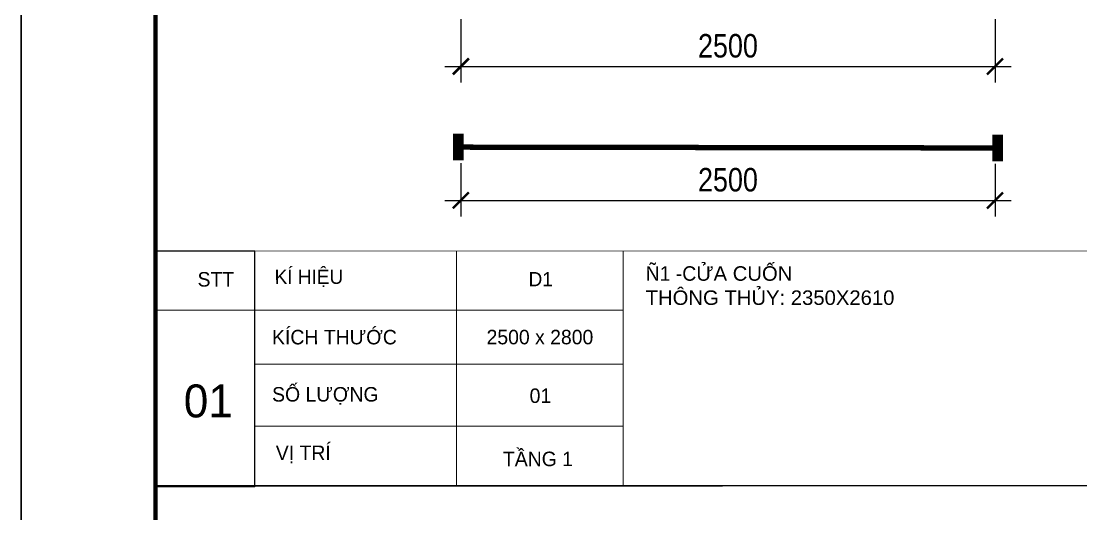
# Model space of a CAD drawing. Header units: inches. Extents: x 236662 to 497023, y -248575 to 81795.
# Drawn here: x 282445 to 287403, y -243015 to -240708 of the extents above; entities that cross this region are included whole.
import ezdxf

# ---------------------------------------------------------------- set-up
doc = ezdxf.new("R2010")
doc.units = ezdxf.units.IN
doc.header["$LTSCALE"] = 10
doc.header["$MEASUREMENT"] = 0
doc.linetypes.add('DASHED2', pattern=[0.375, 0.25, -0.125])
for name, color, linetype, lineweight in [('02. HP_BE TONG', 1, 'Continuous', 35), ('06. HP_THAY 1', 134, 'Continuous', 15), ('GHICHU', 7, 'Continuous', 9)]:
    doc.layers.add(name, color=color, linetype=linetype, lineweight=lineweight)
for name, color, linetype in [('04. HP_CUA', 153, 'Continuous'), ('07. HP_KY HIEU', 43, 'Continuous'), ('08. HP_DIM', 118, 'Continuous')]:
    doc.layers.add(name, color=color, linetype=linetype)
doc.layers.add('Tpl_Bound', color=1, linetype='Continuous', plot=False)
doc.styles.add('AVO', font='VAVOB.TTF')
doc.styles.add('text2', font='VHELVCN.TTF')
doc.styles.add('VNI-SMISS', font='VSWISC.TTF')
doc.dimstyles.new('AL-100 (1-50)', dxfattribs={"dimscale": 0.5, "dimtxt": 220, "dimasz": 150, "dimexe": 150, "dimexo": 150, "dimgap": 80, "dimtad": 1, "dimdec": 0, "dimzin": 9, "dimtxsty": 'text2', "dimblk": 'ARCHTICK', "dimcen": 1, "dimdle": 150, "dimclrd": 256, "dimclre": 256, "dimclrt": 7, "dimadec": 0, "dimazin": 0, "dimtfac": 1, "dimtdec": 0, "dimtix": 1, "dimtmove": 2, "dimatfit": 3, "dimldrblk": 'ARCHTICK', "dimfxl": 1, "dimtolj": 1, "dimtzin": 0, "dimlwd": -1, "dimlwe": -1, "dimarcsym": 0})

# ---------------------------------------------------------------- blocks, each defined once
blk = doc.blocks.new('KHUNG TEN A-3')
at = {"layer": '02. HP_BE TONG', "color": 1, "const_width": 0.5}
blk.add_lwpolyline([(15, 5), (415, 5), (415, 292), (15, 292)], close=True, dxfattribs=at)
at = {"layer": '06. HP_THAY 1'}
blk.add_lwpolyline([(0, 297), (420, 297), (420, 0), (0, 0)], close=True, dxfattribs=at)
at = {"layer": 'Defpoints'}
blk.add_lwpolyline([(0, 0), (420, 0), (420, 297), (0, 297)], close=True, dxfattribs=at)
blk = doc.blocks.new('_ArchTick')
at = {"color": 0, "linetype": 'ByBlock', "const_width": 0.15}
blk.add_lwpolyline([(-0.5, -0.5), (0.5, 0.5)], dxfattribs=at)
blk = doc.blocks.new('*D1272')
at = {"layer": '08. HP_DIM', "transparency": 16777216}
for p, q in [((284502.1, -241372.8), (284502.1, -241622.3)), ((287002.1, -241376.5), (287002.1, -241622.3)), ((284427.1, -241547.3), (287077.1, -241547.3))]:
    blk.add_line(p, q, dxfattribs=at)
at = {"layer": 'Defpoints', "color": 0, "transparency": 16777216}
for p in [(284502.1, -241297.8), (287002.1, -241301.5), (287002.1, -241547.3)]:
    blk.add_point(p, dxfattribs=at)
at = {"layer": '08. HP_DIM', "transparency": 16777216, "xscale": 75, "yscale": 75, "zscale": 75, "rotation": 180}
blk.add_blockref('_ArchTick', (284502.1, -241547.3), dxfattribs=at)
at = {"layer": '08. HP_DIM', "transparency": 16777216, "xscale": 75, "yscale": 75, "zscale": 75}
blk.add_blockref('_ArchTick', (287002.1, -241547.3), dxfattribs=at)
at = {"layer": '08. HP_DIM', "color": 7, "transparency": 16777216, "insert": (285752.1, -241451.1), "char_height": 110, "attachment_point": 5, "style": 'text2'}
blk.add_mtext('\\A1;2500', dxfattribs=at)
blk = doc.blocks.new('*D1274')
at = {"layer": '08. HP_DIM', "transparency": 16777216}
for p, q in [((284502.1, -240697.9), (284502.1, -240995)), ((287002.1, -240697.9), (287002.1, -240995)), ((284427.1, -240920), (287077.1, -240920))]:
    blk.add_line(p, q, dxfattribs=at)
at = {"layer": 'Defpoints', "color": 0, "transparency": 16777216}
for p in [(284502.1, -240622.9), (287002.1, -240622.9), (287002.1, -240920)]:
    blk.add_point(p, dxfattribs=at)
at = {"layer": '08. HP_DIM', "transparency": 16777216, "xscale": 75, "yscale": 75, "zscale": 75, "rotation": 180}
blk.add_blockref('_ArchTick', (284502.1, -240920), dxfattribs=at)
at = {"layer": '08. HP_DIM', "transparency": 16777216, "xscale": 75, "yscale": 75, "zscale": 75}
blk.add_blockref('_ArchTick', (287002.1, -240920), dxfattribs=at)
at = {"layer": '08. HP_DIM', "color": 7, "transparency": 16777216, "insert": (285752.1, -240823.8), "char_height": 110, "attachment_point": 5, "style": 'text2'}
blk.add_mtext('\\A1;2500', dxfattribs=at)

msp = doc.modelspace()

# ---------------------------------------------------------------- linework, layer by layer
at = {"extrusion": (-0.031787, -2.44741e-06, 0.999495), "elevation": -9316}
msp.add_lwpolyline([(241806.1, 283367), (241806.1, 282901.6), (242908.3, 282901.7), (242908.3, 283367)], close=True, dxfattribs=at)
at = {"layer": '04. HP_CUA', "const_width": 25}
for points in [[(284502.1, -241347.8), (284502.1, -241247.8), (284477.1, -241247.8), (284477.1, -241347.8)], [(287027.1, -241351.5), (287027.1, -241251.5), (287002.1, -241251.5), (287002.1, -241351.5)]]:
    msp.add_lwpolyline(points, close=True, dxfattribs=at)
at = {"layer": '04. HP_CUA', "linetype": 'DASHED2', "ltscale": 50, "const_width": 25}
msp.add_lwpolyline([(284502.1, -241297.8), (287002.1, -241301.5)], dxfattribs=at)
at = {"layer": '07. HP_KY HIEU'}
msp.add_line((297747.4, -242884.4, -318.6), (283073.4, -242884.4, -318.6), dxfattribs=at)
at = {"layer": 'GHICHU', "extrusion": (-0.031787, -2.44741e-06, 0.999495)}
msp.add_line((283539.4, -242886.5, -303.8), (287932.9, -242884.4, -164.1), dxfattribs=at)
at = {"layer": 'GHICHU', "extrusion": (-0.031787, -2.44741e-06, 0.999495), "elevation": -9316}
for points in [[(242906.6, 287747.2), (242908.3, 283367), (241806.9, 283367), (241805.2, 287762.8)], [(241806.7, 284310.7), (242908.3, 284310.8)], [(241806.8, 285091.5), (242908.3, 285091.5)], [(242083, 282901.7), (242082.9, 285091.5)], [(242335.6, 283367), (242335.6, 285091.5)], [(242627, 283367), (242627, 285091.5)]]:
    msp.add_lwpolyline(points, dxfattribs=at)
at = {"layer": 'Tpl_Bound', "color": 1}
msp.add_lwpolyline([(282444.5, -248575.5), (282444.5, -236123.6), (300149.2, -236123.6), (300149.2, -248575.5)], close=True, dxfattribs=at)

# ---------------------------------------------------------------- block references
at = {"color": 1, "xscale": 41.92548438755171, "yscale": 41.92548438755171, "zscale": 41.92548438755171}
msp.add_blockref('KHUNG TEN A-3', (282444.5, -248575.5, -318.6), dxfattribs=at)

# ---------------------------------------------------------------- texts
at = {"extrusion": (-0.031787, -2.44741e-06, 0.999495), "attachment_point": 1, "text_direction": (0.999495, 0.000111, 0.031787), "style": 'AVO'}
for s, insert, char_height, width in [('KÍ HIEÄU', (283630.5, -241871.7, -300.9), 66.48, 2771.729), ('{\\fVNI-Avo|b0|i0|c0|p2;D1}', (284819.1, -241882.6, -263.1), 66.484, 133.537)]:
    msp.add_mtext(s, dxfattribs=dict(at, insert=insert, char_height=char_height, width=width))
at = {"linetype": 'ByBlock', "extrusion": (-0.031787, -2.44741e-06, 0.999495), "insert": (283205.5, -242409.1, -314.4), "char_height": 154.305, "width": 209.426, "attachment_point": 1, "text_direction": (0.999495, 0.000111, 0.031787), "style": 'VNI-SMISS'}
msp.add_mtext('{\\fVNI-Avo|b0|i0|c0|p2;01}', dxfattribs=at)
at = {"layer": 'GHICHU', "extrusion": (-0.031787, -2.44741e-06, 0.999495), "char_height": 67.894, "text_direction": (0.999495, 0.000111, 0.031787), "style": 'AVO'}
for s, insert, width, attachment_point in [('{\\fVNI-Avo|b0|i0|c0|p2;Ñ1 -C\\fArial|b0|i0|c0|p34;ỬA CUỐN \\fVNI-Avo|b0|i0|c0|p2;\\P\\fArial|b0|i0|c0|p34;THÔNG THỦY: 2350X2610}', (285366.9, -241855.6, -245.7), 3340.636, 1), ('{\\fVNI-Avo|b0|i0|c0|p2;STT}', (283269.9, -241882.8, -312.4), 243.565, 1), ('{\\fVNI-Avo|b0|i0|c0|p2;KÍCH THÖÔÙC}', (283618.7, -242153.5, -301.3), 4370.635, 1), ('{\\fVNI-Avo|b0|i0|c0|p2;2500 x 2800}', (284622.4, -242153.3, -269.3), 640.11, 1), ('{\\fVNI-Avo|b0|i0|c0|p2;SOÁ LÖÔÏNG}', (283618.8, -242421.3, -301.3), 4370.635, 1), ('{\\fVNI-Avo|b0|i0|c0|p2;01}', (284874.4, -242462.3, -261.3), 491.459, 5), ('{\\fVNI-Avo|b0|i0|c0|p2;VÒ TRÍ}', (283636.1, -242695.2, -300.7), 4370.635, 1), ('{\\fVNI-Avo|b0|i0|c0|p2;TAÀNG 1}', (284862.9, -242758.3, -261.7), 491.459, 5)]:
    msp.add_mtext(s, dxfattribs=dict(at, insert=insert, width=width, attachment_point=attachment_point))

# ---------------------------------------------------------------- dimensions: what is measured, and where the dimension line sits
at = {"layer": '08. HP_DIM'}
for base, p1, p2, picture, middle in [((287002.1, -240920), (284502.1, -240622.9), (287002.1, -240622.9), '*D1274', (285752.1, -240823.8)), ((287002.1, -241547.3), (284502.1, -241297.8), (287002.1, -241301.5), '*D1272', (285752.1, -241451.1))]:
    dim = msp.add_linear_dim(base=base, p1=p1, p2=p2, dimstyle='AL-100 (1-50)', dxfattribs=at)
    dim.commit()
    dim.dimension.update_dxf_attribs({"geometry": picture, "text_midpoint": middle})

doc.saveas('drawing.dxf')
